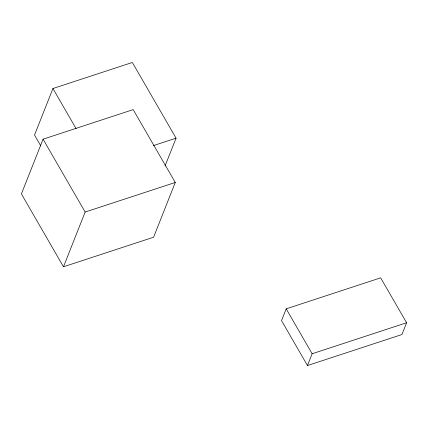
<?xml version="1.0" encoding="UTF-8"?>
<svg xmlns="http://www.w3.org/2000/svg" width="428" height="428" viewBox="0 0 428 428"><rect width="100%" height="100%" fill="white"/><g stroke="black" fill="none" stroke-linecap="round" stroke-linejoin="round"><path stroke-width="0.64" d="M165.005 166.096L176.063 138.169L132.348 62.467L52.938 88.521L34.508 135.061L40.799 145.953M43.073 139.18L21.4 193.921L63.478 266.788L153.593 237.219L175.266 182.478L133.188 109.611L43.073 139.18L85.151 212.047L63.478 266.788M286.198 308.839L281.533 320.62L307.47 365.533L401.935 334.536L406.6 322.755L380.663 277.842L286.198 308.839L312.135 353.753L307.47 365.533M153.449 145.59L176.063 138.169M85.151 212.047L175.266 182.478M312.135 353.753L406.6 322.755M52.938 88.521L76.114 128.657"/></g></svg>
